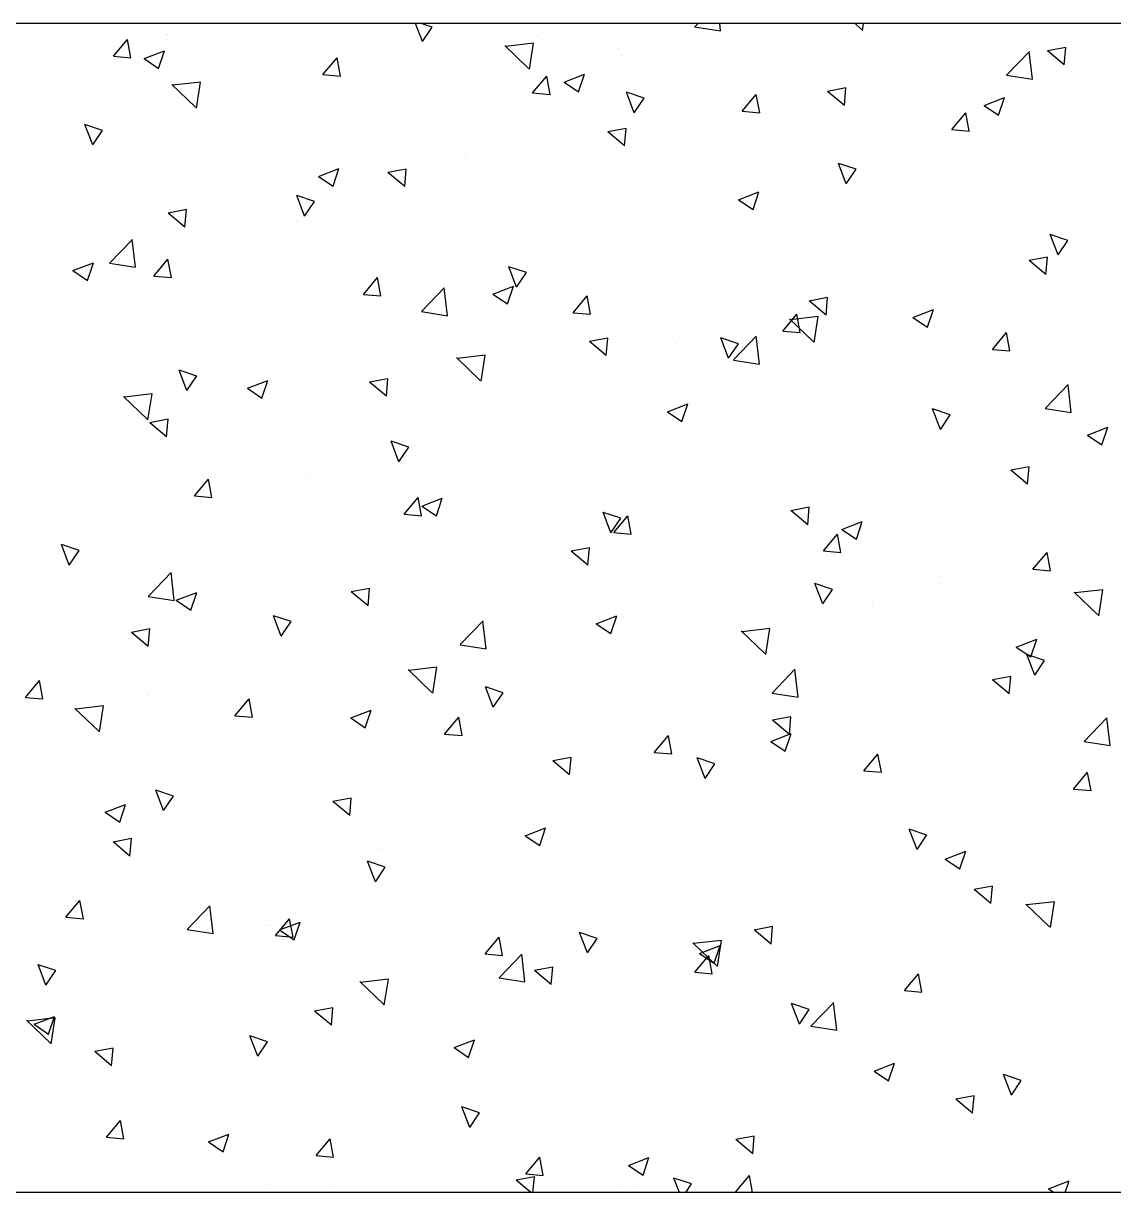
# Model space of a CAD drawing. Header units: millimetres. Extents: x 331487 to 517269, y 198509 to 399936.
# Drawn here: x 447940.4 to 448313.4, y 339696 to 340096 of the extents above; entities that cross this region are included whole.
import ezdxf

# ---------------------------------------------------------------- set-up
doc = ezdxf.new("R2010")
doc.units = ezdxf.units.MM
doc.header["$MEASUREMENT"] = 0
doc.layers.add('COLUMN', color=6, linetype='Continuous')

msp = doc.modelspace()

# ---------------------------------------------------------------- linework, layer by layer
at = {"layer": 'COLUMN'}
for p, q in [((448979.83, 340095.96), (420204.35, 340095.96)), ((448984.26, 339695.96), (420604.35, 339695.96))]:
    msp.add_line(p, q, dxfattribs=at)
at = {"layer": 'COLUMN', "color": 2, "linetype": 'Continuous'}
for p, q in [((447940.81, 340093.16), (447940.81, 340093.16)), ((447989.41, 340092.23), (447989.41, 340092.23)), ((448016.18, 340095.34), (448016.18, 340095.34)), ((448049.47, 340094.13), (448049.47, 340094.13)), ((448054.26, 340092.14), (448054.26, 340092.14)), ((448076.86, 340089.73), (448074.47, 340095.96)), ((448080.21, 340094.7), (448076.46, 340095.96)), ((448076.86, 340089.73), (448080.21, 340094.71)), ((448082.76, 340092.91), (448082.76, 340092.91)), ((448170.02, 340094.75), (448178.92, 340093.37)), ((448170.06, 340094.79), (448171.18, 340095.96)), ((448176.12, 340092.54), (448176.12, 340092.54)), ((448178.92, 340093.37), (448178.61, 340095.96)), ((448195.84, 340094.72), (448195.84, 340094.72)), ((448227.17, 340093.81), (448224.93, 340095.96)), ((448227.47, 340093.52), (448227.85, 340095.96)), ((447971.14, 340084.75), (447975.96, 340090.49)), ((447977.11, 340084.22), (447975.95, 340090.49)), ((447989.73, 340090.53), (447989.73, 340090.53)), ((448113.21, 340080.55), (448105.09, 340088.34)), ((448114.88, 340089.15), (448105.39, 340088.05)), ((448113.51, 340080.26), (448114.89, 340089.15)), ((448116.05, 340091.69), (448116.05, 340091.69)), ((448117.8, 340090.34), (448117.8, 340090.34)), ((448149.34, 340090.48), (448149.34, 340090.48)), ((448182.63, 340089.26), (448182.63, 340089.26)), ((448215.92, 340088.05), (448215.92, 340088.05)), ((447971.14, 340084.75), (447977.11, 340084.23)), ((447981.64, 340083.89), (447988.64, 340086.57)), ((447986.61, 340080.53), (447988.64, 340086.57)), ((448042.86, 340078.47), (448047.68, 340084.22)), ((448048.84, 340077.94), (448047.68, 340084.21)), ((448079.93, 340085.35), (448079.93, 340085.35)), ((448143.9, 340087.22), (448143.9, 340087.22)), ((448145.01, 340085.07), (448145.01, 340085.07)), ((448170.01, 340086.75), (448170.01, 340086.75)), ((448249.2, 340086.83), (448249.2, 340086.83)), ((448276.78, 340078.24), (448284.57, 340086.36)), ((448282.49, 340085.61), (448282.49, 340085.61)), ((448285.64, 340076.82), (448284.53, 340086.32)), ((448297.01, 340087.74), (448290.74, 340086.58)), ((448296.48, 340081.77), (448290.74, 340086.59)), ((448296.48, 340081.77), (448297.01, 340087.74)), ((447954.95, 340080.66), (447954.95, 340080.66)), ((447981.64, 340083.89), (447986.61, 340080.53)), ((448037.34, 340083.83), (448037.34, 340083.83)), ((448054.9, 340082.06), (448054.9, 340082.06)), ((448093.39, 340080.82), (448093.39, 340080.82)), ((448117.8, 340082.53), (448117.8, 340082.53)), ((448163.97, 340083.53), (448163.97, 340083.53)), ((448258.4, 340080.59), (448258.4, 340080.59)), ((448290.6, 340083.24), (448290.6, 340083.24)), ((447948.29, 340076.98), (447948.29, 340076.98)), ((447950.07, 340078.12), (447950.07, 340078.12)), ((447970.38, 340079.99), (447970.38, 340079.99)), ((448042.86, 340078.47), (448048.84, 340077.95)), ((448097.01, 340079.7), (448097.01, 340079.7)), ((448099.41, 340076.46), (448099.41, 340076.46)), ((448114.59, 340072.2), (448119.41, 340077.94)), ((448120.56, 340071.67), (448119.41, 340077.94)), ((448125.35, 340075.88), (448132.35, 340078.57)), ((448130.32, 340072.52), (448132.35, 340078.56)), ((448223.64, 340079.4), (448223.64, 340079.4)), ((448276.75, 340078.2), (448285.64, 340076.82)), ((448300.03, 340079.18), (448300.03, 340079.18)), ((448305.75, 340079.11), (448305.75, 340079.11)), ((447999.24, 340067.29), (447991.13, 340075.08)), ((448000.92, 340075.89), (447991.42, 340074.79)), ((447991.74, 340073.74), (447991.74, 340073.74)), ((447999.55, 340067), (448000.93, 340075.9)), ((448001.67, 340074.73), (448001.67, 340074.73)), ((448042.04, 340073.78), (448042.04, 340073.78)), ((448055.05, 340072.47), (448055.05, 340072.47)), ((448059.48, 340072.52), (448059.48, 340072.52)), ((448114.59, 340072.2), (448120.56, 340071.68)), ((448125.35, 340075.88), (448130.33, 340072.52)), ((448135.56, 340075.19), (448135.56, 340075.19)), ((448149.37, 340065.4), (448146.69, 340072.4)), ((448152.73, 340070.37), (448146.69, 340072.4)), ((448221.79, 340073.86), (448215.52, 340072.71)), ((448221.26, 340067.89), (448215.52, 340072.71)), ((448221.26, 340067.89), (448221.79, 340073.87)), ((448280.71, 340075.81), (448280.71, 340075.81)), ((448296.48, 340074.87), (448296.48, 340074.87)), ((447953.87, 340068.76), (447953.87, 340068.76)), ((448040.83, 340071.05), (448040.83, 340071.05)), ((448108.43, 340070.22), (448108.43, 340070.22)), ((448149.37, 340065.4), (448152.73, 340070.37)), ((448186.31, 340065.92), (448191.13, 340071.67)), ((448192.29, 340065.39), (448191.13, 340071.66)), ((448200.08, 340070.58), (448200.08, 340070.58)), ((448245.97, 340068.47), (448245.97, 340068.47)), ((448269.06, 340067.87), (448276.07, 340070.56)), ((448274.04, 340064.51), (448276.06, 340070.56)), ((448280.02, 340070.99), (448280.02, 340070.99)), ((447990.11, 340066.28), (447990.11, 340066.28)), ((448028.85, 340065.92), (448028.85, 340065.92)), ((448161.82, 340067.96), (448161.82, 340067.96)), ((448186.31, 340065.92), (448192.29, 340065.4)), ((448195.84, 340065.17), (448195.84, 340065.17)), ((448215.2, 340065.71), (448215.2, 340065.71)), ((448217.56, 340067.5), (448217.56, 340067.5)), ((448258.04, 340059.65), (448262.86, 340065.39)), ((448260.37, 340066.78), (448260.37, 340066.78)), ((448264.01, 340059.12), (448262.86, 340065.39)), ((448269.07, 340067.87), (448274.04, 340064.51)), ((447964.08, 340054.37), (447961.39, 340061.37)), ((447967.44, 340059.34), (447961.39, 340061.37)), ((448001.16, 340062.51), (448001.16, 340062.51)), ((448141.76, 340060.57), (448141.76, 340060.57)), ((448179.68, 340062.51), (448179.68, 340062.51)), ((448194.62, 340061.43), (448194.62, 340061.43)), ((448209.46, 340060.45), (448209.46, 340060.45)), ((448268.58, 340063.45), (448268.58, 340063.45)), ((447964.08, 340054.37), (447967.44, 340059.35)), ((448146.05, 340054.02), (448140.3, 340058.84)), ((448146.57, 340059.99), (448140.31, 340058.83)), ((448146.05, 340054.02), (448146.57, 340059.99)), ((448154.65, 340059.21), (448154.65, 340059.21)), ((448258.04, 340059.65), (448264.02, 340059.12)), ((447942.85, 340052.5), (447942.85, 340052.5)), ((447958.25, 340055.63), (447958.25, 340055.63)), ((447994.39, 340054.35), (447994.39, 340054.35)), ((448142.68, 340053.93), (448142.68, 340053.93)), ((448156.19, 340052.77), (448156.19, 340052.77)), ((448083.44, 340050.56), (448083.44, 340050.56)), ((448091.5, 340050.9), (448091.5, 340050.9)), ((448091.66, 340051.16), (448091.66, 340051.16)), ((448138.86, 340050.15), (448138.86, 340050.15)), ((448175, 340048.88), (448175, 340048.88)), ((448221.89, 340041.07), (448219.2, 340048.07)), ((448225.24, 340046.04), (448219.2, 340048.07)), ((447956.64, 340046.43), (447956.64, 340046.43)), ((447989.93, 340045.21), (447989.93, 340045.21)), ((448002.35, 340045.64), (448002.35, 340045.64)), ((448041.33, 340043.62), (448048.33, 340046.31)), ((448046.3, 340040.27), (448048.33, 340046.31)), ((448053.62, 340045.91), (448053.62, 340045.91)), ((448070.83, 340040.14), (448065.08, 340044.96)), ((448071.35, 340046.11), (448065.09, 340044.96)), ((448070.83, 340040.14), (448071.35, 340046.12)), ((448092.17, 340047.53), (448092.17, 340047.53)), ((448128.97, 340045.34), (448128.97, 340045.34)), ((448221.89, 340041.07), (448225.24, 340046.04)), ((448246.94, 340045.7), (448246.94, 340045.7)), ((448255.6, 340045.05), (448255.6, 340045.05)), ((448296.59, 340045.6), (448296.59, 340045.6)), ((448023.22, 340044), (448023.22, 340044)), ((448025.13, 340040.55), (448025.13, 340040.55)), ((448028.59, 340042.62), (448028.59, 340042.62)), ((448040.83, 340040.49), (448040.83, 340040.49)), ((448041.33, 340043.62), (448046.3, 340040.27)), ((448056.51, 340042.78), (448056.51, 340042.78)), ((448089.8, 340041.57), (448089.8, 340041.57)), ((448123.09, 340040.35), (448123.09, 340040.35)), ((448295.26, 340041.58), (448295.26, 340041.58)), ((447987.47, 340037.14), (447987.47, 340037.14)), ((448036.6, 340030.04), (448033.91, 340037.04)), ((448039.95, 340035.01), (448033.91, 340037.04)), ((448052, 340038.76), (448052, 340038.76)), ((448068.29, 340039.61), (448068.29, 340039.61)), ((448156.38, 340039.13), (448156.38, 340039.13)), ((448185.04, 340035.62), (448192.04, 340038.3)), ((448189.67, 340037.92), (448189.67, 340037.92)), ((448190.01, 340032.26), (448192.04, 340038.3)), ((448222.96, 340036.7), (448222.96, 340036.7)), ((448254.41, 340036.37), (448254.41, 340036.37)), ((448279.44, 340039.66), (448279.44, 340039.66)), ((447965.43, 340034.3), (447965.43, 340034.3)), ((447988.89, 340032.99), (447988.89, 340032.99)), ((447996.14, 340032.24), (447989.87, 340031.08)), ((447995.61, 340026.27), (447996.13, 340032.24)), ((448036.6, 340030.04), (448039.95, 340035.02)), ((448185.04, 340035.62), (448190.02, 340032.26)), ((448238.27, 340035.59), (448238.27, 340035.59)), ((448244.75, 340035.18), (448244.75, 340035.18)), ((448248.9, 340034.14), (448248.9, 340034.14)), ((448256.25, 340035.49), (448256.25, 340035.49)), ((448289.54, 340034.27), (448289.54, 340034.27)), ((447966.81, 340030.54), (447966.81, 340030.54)), ((447995.61, 340026.27), (447989.86, 340031.09)), ((447997.69, 340029.32), (447997.69, 340029.32)), ((448033.83, 340028.05), (448033.83, 340028.05)), ((448142.76, 340031.68), (448142.76, 340031.68)), ((448191.25, 340028.05), (448191.25, 340028.05)), ((448193.41, 340028.14), (448193.41, 340028.14)), ((447947.82, 340024.74), (447947.82, 340024.74)), ((448047.35, 340025.51), (448047.35, 340025.51)), ((448173.98, 340025.21), (448173.98, 340025.21)), ((448179.95, 340025.58), (448179.95, 340025.58)), ((448297.77, 340025.8), (448297.77, 340025.8)), ((448300.61, 340024.92), (448300.61, 340024.92)), ((447969.87, 340013.93), (447977.66, 340022.05)), ((447978.72, 340012.51), (447977.62, 340022.01)), ((447980.39, 340021.67), (447980.39, 340021.67)), ((447982.2, 340023.63), (447982.2, 340023.63)), ((448035.58, 340021.37), (448035.58, 340021.37)), ((448107.02, 340021.38), (448107.02, 340021.38)), ((448141.47, 340020.64), (448141.47, 340020.64)), ((448153.38, 340023.07), (448153.38, 340023.07)), ((448178.3, 340023.85), (448178.3, 340023.85)), ((448214.44, 340022.57), (448214.44, 340022.57)), ((448233.65, 340021.08), (448233.65, 340021.08)), ((448294.4, 340016.74), (448291.72, 340023.74)), ((448297.76, 340021.71), (448291.72, 340023.73)), ((448294.4, 340016.74), (448297.76, 340021.71)), ((448038.57, 340017.67), (448038.57, 340017.67)), ((448088.96, 340019.12), (448088.96, 340019.12)), ((448128.34, 340019.77), (448128.34, 340019.77)), ((448142.34, 340016.86), (448142.34, 340016.86)), ((448290.74, 340016.01), (448284.47, 340014.86)), ((448290.21, 340010.04), (448290.73, 340016.02)), ((447949.9, 340012.45), (447949.9, 340012.45)), ((447957.31, 340011.37), (447964.31, 340014.06)), ((447962.28, 340008.02), (447964.31, 340014.06)), ((447969.83, 340013.89), (447978.73, 340012.51)), ((447985.01, 340009.53), (447989.83, 340015.27)), ((447990.99, 340009), (447989.83, 340015.27)), ((448090.96, 340014.24), (448090.96, 340014.24)), ((448109.11, 340005.71), (448106.42, 340012.71)), ((448112.47, 340010.68), (448106.42, 340012.71)), ((448107.73, 340013.31), (448107.73, 340013.31)), ((448121.64, 340015.56), (448121.64, 340015.56)), ((448195.73, 340014.61), (448195.73, 340014.61)), ((448249.11, 340012.35), (448249.11, 340012.35)), ((448258.12, 340013.4), (448258.12, 340013.4)), ((448290.21, 340010.04), (448284.46, 340014.86)), ((447957.31, 340011.37), (447962.28, 340008.02)), ((447985.01, 340009.53), (447990.99, 340009.01)), ((448003.28, 340010.2), (448003.28, 340010.2)), ((448056.74, 340003.25), (448061.56, 340009)), ((448062.71, 340002.73), (448061.56, 340008.99)), ((448065.19, 340011.46), (448065.19, 340011.46)), ((448109.11, 340005.71), (448112.47, 340010.68)), ((448193.59, 340011.79), (448193.59, 340011.79)), ((448294.04, 340008.29), (448294.04, 340008.29)), ((448302.49, 340010.1), (448302.49, 340010.1)), ((448027.32, 340006.47), (448027.32, 340006.47)), ((448039.61, 340007.2), (448039.61, 340007.2)), ((448056.66, 340007.94), (448056.66, 340007.94)), ((448063.32, 340005.55), (448063.32, 340005.55)), ((448076.59, 339997.38), (448084.38, 340005.5)), ((448085.45, 339995.96), (448084.34, 340005.46)), ((448101.02, 340003.36), (448108.02, 340006.05)), ((448105.99, 340000.01), (448108.02, 340006.05)), ((448110.05, 340005.68), (448110.05, 340005.68)), ((448288.34, 340007.83), (448288.34, 340007.83)), ((448291.01, 340005.21), (448291.01, 340005.21)), ((448002.28, 340003.18), (448002.28, 340003.18)), ((448037.13, 340003.01), (448037.13, 340003.01)), ((448056.74, 340003.25), (448062.71, 340002.73)), ((448073.27, 340001.74), (448073.27, 340001.74)), ((448101.02, 340003.36), (448105.99, 340000.01)), ((448128.46, 339996.98), (448133.28, 340002.72)), ((448134.44, 339996.45), (448133.28, 340002.72)), ((448163.43, 340003.43), (448163.43, 340003.43)), ((448214.99, 339996.16), (448209.24, 340000.99)), ((448215.52, 340002.14), (448209.25, 340000.98)), ((448214.99, 339996.16), (448215.51, 340002.14)), ((448216.81, 340001.17), (448216.81, 340001.17)), ((448243.53, 340001.89), (448243.53, 340001.89)), ((448253.13, 340000.22), (448253.13, 340000.22)), ((447987.67, 339999.7), (447987.67, 339999.7)), ((448076.56, 339997.34), (448085.45, 339995.96)), ((448089.4, 339997.78), (448089.4, 339997.78)), ((448128.46, 339996.98), (448134.44, 339996.46)), ((448153.93, 339999.39), (448153.93, 339999.39)), ((448200.19, 339990.7), (448205.01, 339996.45)), ((448206.16, 339990.17), (448205.01, 339996.44)), ((448217.74, 339997.54), (448217.74, 339997.54)), ((448228.1, 339996.93), (448228.1, 339996.93)), ((448244.73, 339995.35), (448251.74, 339998.04)), ((448249.7, 339992), (448251.73, 339998.04)), ((448253.88, 339996.27), (448253.88, 339996.27)), ((448270.19, 339998.92), (448270.19, 339998.92)), ((447964.14, 339994.49), (447964.14, 339994.49)), ((447966.56, 339992.47), (447966.56, 339992.47)), ((447997.43, 339993.28), (447997.43, 339993.28)), ((448005, 339995.54), (448005, 339995.54)), ((448030.72, 339992.06), (448030.72, 339992.06)), ((448192.19, 339994.85), (448192.19, 339994.85)), ((448210.62, 339987.08), (448202.5, 339994.87)), ((448212.3, 339995.68), (448202.8, 339994.58)), ((448210.92, 339986.79), (448212.3, 339995.69)), ((448244.69, 339992.32), (448244.69, 339992.32)), ((448244.73, 339995.35), (448249.71, 339992)), ((448064.01, 339990.84), (448064.01, 339990.84)), ((448097.3, 339989.63), (448097.3, 339989.63)), ((448130.59, 339988.41), (448130.59, 339988.41)), ((448140.3, 339988.26), (448134.03, 339987.11)), ((448139.77, 339982.29), (448140.29, 339988.27)), ((448164.94, 339988.61), (448164.94, 339988.61)), ((448181.63, 339981.38), (448178.94, 339988.38)), ((448184.98, 339986.35), (448178.94, 339988.37)), ((448183.32, 339980.83), (448191.11, 339988.95)), ((448192.17, 339979.41), (448191.07, 339988.91)), ((448200.19, 339990.7), (448206.17, 339990.18)), ((448271.91, 339984.43), (448276.74, 339990.17)), ((448277.89, 339983.9), (448276.73, 339990.17)), ((447946.68, 339985.53), (447946.68, 339985.53)), ((448012.36, 339987.32), (448012.36, 339987.32)), ((448049.75, 339985.37), (448049.75, 339985.37)), ((448139.77, 339982.29), (448134.03, 339987.11)), ((448138.98, 339987.02), (448138.98, 339987.02)), ((448140.25, 339987.35), (448140.25, 339987.35)), ((448147.17, 339987), (448147.17, 339987)), ((448163.88, 339987.2), (448163.88, 339987.2)), ((448181.63, 339981.38), (448184.98, 339986.35)), ((448197.16, 339985.98), (448197.16, 339985.98)), ((448230.45, 339984.76), (448230.45, 339984.76)), ((448265.61, 339986.73), (448265.61, 339986.73)), ((448271.91, 339984.43), (448277.89, 339983.91)), ((448292.46, 339985.93), (448292.46, 339985.93)), ((447985.22, 339983.76), (447985.22, 339983.76)), ((448096.65, 339973.83), (448088.54, 339981.61)), ((448098.33, 339982.43), (448088.84, 339981.32)), ((448089.74, 339980.95), (448089.74, 339980.95)), ((448096.96, 339973.54), (448098.34, 339982.43)), ((448102.04, 339980.33), (448102.04, 339980.33)), ((448127.07, 339983.63), (448127.07, 339983.63)), ((448183.28, 339980.79), (448192.17, 339979.41)), ((448263.74, 339983.55), (448263.74, 339983.55)), ((448297.03, 339982.33), (448297.03, 339982.33)), ((447996.34, 339970.35), (447993.65, 339977.35)), ((447999.69, 339975.32), (447993.65, 339977.35)), ((448076.57, 339976.71), (448076.57, 339976.71)), ((448140.5, 339978.3), (448140.5, 339978.3)), ((447962.3, 339972.8), (447962.3, 339972.8)), ((447996.34, 339970.35), (447999.69, 339975.33)), ((448017, 339971.11), (448024, 339973.8)), ((448021.97, 339967.75), (448024, 339973.8)), ((448038.4, 339973.91), (448038.4, 339973.91)), ((448038.88, 339972.02), (448038.88, 339972.02)), ((448065.08, 339974.39), (448058.81, 339973.23)), ((448064.55, 339968.41), (448058.81, 339973.24)), ((448064.55, 339968.41), (448065.07, 339974.39)), ((448112.71, 339975.43), (448112.71, 339975.43)), ((448234.14, 339975.92), (448234.14, 339975.92)), ((448290.04, 339964.28), (448297.83, 339972.39)), ((448292.83, 339975), (448292.83, 339975)), ((448295.52, 339972.42), (448295.52, 339972.42)), ((448298.9, 339962.86), (448297.79, 339972.35)), ((447945.56, 339971.36), (447945.56, 339971.36)), ((447982.69, 339960.57), (447974.57, 339968.36)), ((447984.37, 339969.17), (447974.87, 339968.06)), ((447982.99, 339960.28), (447984.37, 339969.17)), ((448015.68, 339970.54), (448015.68, 339970.54)), ((448017, 339971.11), (448021.97, 339967.75)), ((448069.07, 339968.29), (448069.07, 339968.29)), ((448242.32, 339968.6), (448242.32, 339968.6)), ((448257.18, 339971.23), (448257.18, 339971.23)), ((448293.32, 339969.96), (448293.32, 339969.96)), ((447986.46, 339966.41), (447986.46, 339966.41)), ((448001.01, 339967.03), (448001.01, 339967.03)), ((448006, 339966.17), (448006, 339966.17)), ((448036.31, 339964.29), (448036.31, 339964.29)), ((448057.36, 339967.19), (448057.36, 339967.19)), ((448122.45, 339966.03), (448122.45, 339966.03)), ((448160.71, 339963.1), (448167.71, 339965.79)), ((448165.68, 339959.74), (448167.71, 339965.79)), ((448175.83, 339965.91), (448175.83, 339965.91)), ((448183.99, 339966.89), (448183.99, 339966.89)), ((448254.14, 339957.05), (448251.45, 339964.05)), ((448257.5, 339962.02), (448251.45, 339964.04)), ((448264.7, 339965.77), (448264.7, 339965.77)), ((448290, 339964.24), (448298.9, 339962.86)), ((448310.62, 339966.6), (448310.62, 339966.6)), ((447975.97, 339963.74), (447975.97, 339963.74)), ((447989.86, 339960.51), (447983.59, 339959.36)), ((447989.33, 339954.54), (447989.85, 339960.52)), ((447990.4, 339963.35), (447990.4, 339963.35)), ((448117.03, 339963.06), (448117.03, 339963.06)), ((448160.71, 339963.1), (448165.69, 339959.75)), ((448175.83, 339963.78), (448175.83, 339963.78)), ((448186.61, 339960.69), (448186.61, 339960.69)), ((448190.97, 339961.56), (448190.97, 339961.56)), ((448226.83, 339960.78), (448226.83, 339960.78)), ((448229.21, 339961.52), (448229.21, 339961.52)), ((448243.66, 339962.77), (448243.66, 339962.77)), ((448254.14, 339957.05), (448257.5, 339962.02)), ((448255.86, 339960.02), (448255.86, 339960.02)), ((447989.33, 339954.54), (447983.59, 339959.36)), ((448191.33, 339958.41), (448191.33, 339958.41)), ((448201.79, 339957.49), (448201.79, 339957.49)), ((448282.6, 339959.26), (448282.6, 339959.26)), ((448304.42, 339955.09), (448311.43, 339957.78)), ((448309.39, 339951.74), (448311.42, 339957.78)), ((447971.55, 339954.6), (447971.55, 339954.6)), ((448068.85, 339946.02), (448066.16, 339953.02)), ((448072.21, 339950.99), (448066.16, 339953.02)), ((448117.51, 339955.9), (448117.51, 339955.9)), ((448139.04, 339954.06), (448139.04, 339954.06)), ((448258.11, 339953.96), (448258.11, 339953.96)), ((448304.42, 339955.09), (448309.4, 339951.74)), ((448068.85, 339946.02), (448072.21, 339950.99)), ((448116.01, 339950.4), (448116.01, 339950.4)), ((448138.64, 339949.17), (448138.64, 339949.17)), ((448152.16, 339949.13), (448152.16, 339949.13)), ((448059.19, 339945.89), (448059.19, 339945.89)), ((448087.15, 339944.39), (448087.15, 339944.39)), ((448088.52, 339947.66), (448088.52, 339947.66)), ((448100.76, 339944.19), (448100.76, 339944.19)), ((448151.68, 339946), (448151.68, 339946)), ((448284.46, 339944.29), (448278.19, 339943.13)), ((448283.93, 339938.31), (448284.46, 339944.29)), ((448296.62, 339944.93), (448296.62, 339944.93)), ((447970.54, 339943.98), (447970.54, 339943.98)), ((447998.89, 339934.31), (448003.71, 339940.06)), ((448004.86, 339933.78), (448003.7, 339940.05)), ((448003.83, 339942.76), (448003.83, 339942.76)), ((448037.12, 339941.55), (448037.12, 339941.55)), ((448037.18, 339940.62), (448037.18, 339940.62)), ((448070.41, 339940.33), (448070.41, 339940.33)), ((448075.73, 339940.89), (448075.73, 339940.89)), ((448199.79, 339943.95), (448199.79, 339943.95)), ((448283.93, 339938.31), (448278.19, 339943.13)), ((448291.61, 339941.71), (448291.61, 339941.71)), ((448045.44, 339939.86), (448045.44, 339939.86)), ((448103.7, 339939.12), (448103.7, 339939.12)), ((448136.99, 339937.9), (448136.99, 339937.9)), ((448170.28, 339936.68), (448170.28, 339936.68)), ((448242.43, 339938.93), (448242.43, 339938.93)), ((447985.24, 339933.12), (447985.24, 339933.12)), ((447998.89, 339934.31), (448004.86, 339933.79)), ((448000.87, 339935.88), (448000.87, 339935.88)), ((448012.57, 339932.58), (448012.57, 339932.58)), ((448070.61, 339928.03), (448075.43, 339933.78)), ((448076.59, 339927.51), (448075.43, 339933.77)), ((448076.69, 339930.85), (448083.69, 339933.54)), ((448081.66, 339927.49), (448083.69, 339933.53)), ((448141.47, 339933.94), (448141.47, 339933.94)), ((448203.57, 339935.47), (448203.57, 339935.47)), ((448226.05, 339934.39), (448226.05, 339934.39)), ((448236.86, 339934.25), (448236.86, 339934.25)), ((448241.1, 339935.31), (448241.1, 339935.31)), ((448270.15, 339933.04), (448270.15, 339933.04)), ((448301.55, 339934.64), (448301.55, 339934.64)), ((447974.84, 339929.56), (447974.84, 339929.56)), ((447982.96, 339930.38), (447982.96, 339930.38)), ((448010.99, 339928.29), (448010.99, 339928.29)), ((448022.37, 339929), (448022.37, 339929)), ((448047.49, 339931.99), (448047.49, 339931.99)), ((448070.61, 339928.03), (448076.59, 339927.51)), ((448076.69, 339930.85), (448081.66, 339927.49)), ((448141.37, 339921.69), (448138.68, 339928.69)), ((448144.72, 339926.66), (448138.68, 339928.68)), ((448149, 339928.7), (448149, 339928.7)), ((448189.76, 339928.27), (448189.76, 339928.27)), ((448209.24, 339930.41), (448202.97, 339929.25)), ((448208.71, 339924.44), (448202.97, 339929.26)), ((448208.71, 339924.44), (448209.24, 339930.42)), ((448275.62, 339928.41), (448275.62, 339928.41)), ((448303.43, 339931.82), (448303.43, 339931.82)), ((447942.55, 339925.87), (447942.55, 339925.87)), ((447949.67, 339924.29), (447949.67, 339924.29)), ((447974.7, 339927.59), (447974.7, 339927.59)), ((448138.25, 339924.92), (448138.25, 339924.92)), ((448141.37, 339921.69), (448144.72, 339926.66)), ((448142.34, 339921.76), (448147.16, 339927.5)), ((448148.31, 339921.23), (448147.16, 339927.5)), ((448155.45, 339924.09), (448155.45, 339924.09)), ((448220.4, 339922.84), (448227.4, 339925.53)), ((448225.37, 339919.48), (448227.4, 339925.53)), ((448238.39, 339926.33), (448238.39, 339926.33)), ((447942.83, 339921.7), (447942.83, 339921.7)), ((448083.15, 339923.93), (448083.15, 339923.93)), ((448137.82, 339920.77), (448137.82, 339920.77)), ((448142.34, 339921.76), (448148.32, 339921.24)), ((448191.6, 339922.82), (448191.6, 339922.82)), ((448200.52, 339921.34), (448200.52, 339921.34)), ((448214.06, 339915.48), (448218.88, 339921.23)), ((448220.04, 339914.96), (448218.88, 339921.22)), ((448220.4, 339922.84), (448225.38, 339919.48)), ((447943.31, 339917.98), (447943.31, 339917.98)), ((447956.07, 339910.66), (447953.39, 339917.66)), ((447959.43, 339915.63), (447953.39, 339917.66)), ((447996.21, 339919.44), (447996.21, 339919.44)), ((448049.59, 339917.19), (448049.59, 339917.19)), ((448134.02, 339916.54), (448127.76, 339915.38)), ((448133.5, 339910.56), (448134.02, 339916.54)), ((448175.49, 339918.05), (448175.49, 339918.05)), ((448293.26, 339919.04), (448293.26, 339919.04)), ((448296.3, 339918.97), (448296.3, 339918.97)), ((447956.07, 339910.66), (447959.43, 339915.63)), ((448024.83, 339913.92), (448024.83, 339913.92)), ((448084.88, 339913.55), (448084.88, 339913.55)), ((448087.31, 339914.37), (448087.31, 339914.37)), ((448102.97, 339914.93), (448102.97, 339914.93)), ((448133.5, 339910.56), (448127.75, 339915.38)), ((448156.36, 339912.68), (448156.36, 339912.68)), ((448214.06, 339915.48), (448220.04, 339914.96)), ((448285.79, 339909.21), (448290.61, 339914.95)), ((448291.76, 339908.68), (448290.61, 339914.95)), ((447940.74, 339909.16), (447940.74, 339909.16)), ((447963.91, 339908.27), (447963.91, 339908.27)), ((447983.13, 339899.97), (447990.92, 339908.09)), ((447991.98, 339898.55), (447990.88, 339908.05)), ((448034.06, 339910.91), (448034.06, 339910.91)), ((448067.37, 339908.87), (448067.37, 339908.87)), ((448112.33, 339909.73), (448112.33, 339909.73)), ((448194, 339908.58), (448194, 339908.58)), ((448209.74, 339910.42), (448209.74, 339910.42)), ((448237.98, 339908.96), (448237.98, 339908.96)), ((448263.12, 339908.16), (448263.12, 339908.16)), ((448265.49, 339908.08), (448265.49, 339908.08)), ((448285.79, 339909.21), (448291.77, 339908.69)), ((448290.4, 339908.42), (448290.4, 339908.42)), ((448000.41, 339905.04), (448000.41, 339905.04)), ((448017.3, 339906.01), (448017.3, 339906.01)), ((448035.96, 339907.33), (448035.96, 339907.33)), ((448074.46, 339904.74), (448074.46, 339904.74)), ((448127.04, 339904.74), (448127.04, 339904.74)), ((448189.08, 339905.02), (448189.08, 339905.02)), ((448213.88, 339897.36), (448211.19, 339904.36)), ((448217.24, 339902.32), (448211.19, 339904.35)), ((448253.61, 339906.64), (448253.61, 339906.64)), ((448253.67, 339904.45), (448253.67, 339904.45)), ((447966.51, 339903.91), (447966.51, 339903.91)), ((447992.67, 339898.59), (447999.67, 339901.28)), ((447997.64, 339895.24), (447999.67, 339901.28)), ((448014.28, 339903.26), (448014.28, 339903.26)), ((448049.42, 339901.45), (448049.42, 339901.45)), ((448050.43, 339901.99), (448050.43, 339901.99)), ((448058.28, 339896.69), (448052.53, 339901.51)), ((448058.8, 339902.66), (448052.54, 339901.5)), ((448058.28, 339896.69), (448058.8, 339902.67)), ((448070.68, 339903.75), (448070.68, 339903.75)), ((448124.06, 339901.5), (448124.06, 339901.5)), ((448213.88, 339897.36), (448217.24, 339902.33)), ((448239.89, 339902.02), (448239.89, 339902.02)), ((448308.03, 339893.62), (448299.91, 339901.41)), ((448309.71, 339902.22), (448300.21, 339901.11)), ((448308.33, 339893.33), (448309.71, 339902.22)), ((447983.09, 339899.93), (447991.98, 339898.55)), ((447984.03, 339899.83), (447984.03, 339899.83)), ((447992.67, 339898.59), (447997.64, 339895.24)), ((448177.44, 339899.24), (448177.44, 339899.24)), ((448179.66, 339898.95), (448179.66, 339898.95)), ((448194.89, 339897.79), (448194.89, 339897.79)), ((448230.82, 339896.99), (448230.82, 339896.99)), ((448231.04, 339896.51), (448231.04, 339896.51)), ((448300.27, 339898.5), (448300.27, 339898.5)), ((447943.72, 339892.72), (447943.72, 339892.72)), ((447944.29, 339893.85), (447944.29, 339893.85)), ((447977.58, 339892.64), (447977.58, 339892.64)), ((447986.27, 339893.13), (447986.27, 339893.13)), ((448028.59, 339886.33), (448025.9, 339893.33)), ((448031.94, 339891.3), (448025.9, 339893.32)), ((448136.38, 339890.59), (448143.38, 339893.27)), ((448141.35, 339887.23), (448143.38, 339893.27)), ((448149.42, 339892.62), (448149.42, 339892.62)), ((448188.54, 339894.98), (448188.54, 339894.98)), ((448275.24, 339895.2), (448275.24, 339895.2)), ((448284.21, 339894.73), (448284.21, 339894.73)), ((447948.39, 339888.15), (447948.39, 339888.15)), ((447983.59, 339888.79), (447977.32, 339887.63)), ((447983.06, 339882.81), (447983.58, 339888.79)), ((448010.87, 339891.42), (448010.87, 339891.42)), ((448028.59, 339886.33), (448031.94, 339891.3)), ((448044.16, 339890.2), (448044.16, 339890.2)), ((448077.45, 339888.99), (448077.45, 339888.99)), ((448084.89, 339891.01), (448084.89, 339891.01)), ((448089.85, 339883.42), (448097.64, 339891.53)), ((448098.71, 339882), (448097.6, 339891.49)), ((448121.34, 339888.94), (448121.34, 339888.94)), ((448136.38, 339890.59), (448141.35, 339887.23)), ((448194.07, 339880.36), (448185.95, 339888.15)), ((448195.74, 339888.96), (448186.25, 339887.86)), ((448194.37, 339880.07), (448195.75, 339888.96)), ((447983.06, 339882.81), (447977.31, 339887.63)), ((448110.74, 339887.77), (448110.74, 339887.77)), ((448124.33, 339887.24), (448124.33, 339887.24)), ((448136.6, 339887.48), (448136.6, 339887.48)), ((448144.03, 339886.56), (448144.03, 339886.56)), ((448177.32, 339885.34), (448177.32, 339885.34)), ((448210.61, 339884.12), (448210.61, 339884.12)), ((448212.09, 339886.89), (448212.09, 339886.89)), ((448240.18, 339885.55), (448240.18, 339885.55)), ((448280.09, 339882.58), (448287.09, 339885.26)), ((448285.06, 339879.22), (448287.09, 339885.26)), ((448086.09, 339881.08), (448086.09, 339881.08)), ((448089.81, 339883.38), (448098.71, 339882)), ((448174.21, 339881.9), (448174.21, 339881.9)), ((448243.9, 339882.91), (448243.9, 339882.91)), ((448277.19, 339881.69), (448277.19, 339881.69)), ((448280.09, 339882.58), (448285.07, 339879.22)), ((448286.4, 339873.02), (448283.71, 339880.03)), ((448289.75, 339877.99), (448283.71, 339880.02)), ((448304.93, 339881.77), (448304.93, 339881.77)), ((448310.48, 339880.48), (448310.48, 339880.48)), ((447980.7, 339877), (447980.7, 339877)), ((448045.24, 339878.61), (448045.24, 339878.61)), ((448053.72, 339876.95), (448053.72, 339876.95)), ((448063.02, 339878.92), (448063.02, 339878.92)), ((448149.18, 339878.6), (448149.18, 339878.6)), ((448286.4, 339873.02), (448289.75, 339878)), ((448034.75, 339874.04), (448034.75, 339874.04)), ((448080.1, 339867.1), (448071.99, 339874.89)), ((448081.78, 339875.7), (448072.28, 339874.6)), ((448080.41, 339866.81), (448081.79, 339875.71)), ((448089.87, 339875.68), (448089.87, 339875.68)), ((448196.58, 339866.86), (448204.36, 339874.98)), ((448205.43, 339865.44), (448204.33, 339874.94)), ((448278.19, 339872.56), (448271.92, 339871.4)), ((448277.66, 339866.59), (448278.18, 339872.57)), ((448289.18, 339875.13), (448289.18, 339875.13)), ((447941.03, 339865.37), (447945.86, 339871.11)), ((447947.01, 339864.84), (447945.85, 339871.11)), ((447976.32, 339868.61), (447976.32, 339868.61)), ((448004.7, 339868.91), (448004.7, 339868.91)), ((448032.38, 339870.68), (448032.38, 339870.68)), ((448086.02, 339870.29), (448086.02, 339870.29)), ((448101.1, 339862), (448098.42, 339869)), ((448104.46, 339866.97), (448098.42, 339868.99)), ((448135.99, 339871.54), (448135.99, 339871.54)), ((448159.01, 339870.38), (448159.01, 339870.38)), ((448234.33, 339871.48), (448234.33, 339871.48)), ((448238.67, 339868.73), (448238.67, 339868.73)), ((448270.48, 339870.21), (448270.48, 339870.21)), ((448277.66, 339866.59), (448271.91, 339871.41)), ((448285.64, 339870.09), (448285.64, 339870.09)), ((447941.04, 339865.37), (447947.01, 339864.84)), ((447941.05, 339864.6), (447941.05, 339864.6)), ((447982.81, 339866.54), (447982.81, 339866.54)), ((447983.16, 339866.41), (447983.16, 339866.41)), ((448012.76, 339859.09), (448017.58, 339864.84)), ((448018.74, 339858.56), (448017.58, 339864.83)), ((448029.7, 339866.36), (448029.7, 339866.36)), ((448048.15, 339865.3), (448048.15, 339865.3)), ((448083.08, 339864.1), (448083.08, 339864.1)), ((448101.1, 339862), (448104.46, 339866.97)), ((448196.54, 339866.82), (448205.43, 339865.44)), ((448291.01, 339865.66), (448291.01, 339865.66)), ((448311.84, 339864.04), (448311.84, 339864.04)), ((447966.14, 339853.84), (447958.02, 339861.63)), ((447967.82, 339862.44), (447958.32, 339861.34)), ((447966.44, 339853.55), (447967.82, 339862.45)), ((448023.12, 339862.01), (448023.12, 339862.01)), ((448052.36, 339858.33), (448059.36, 339861.02)), ((448057.33, 339854.98), (448059.36, 339861.02)), ((448136.46, 339861.84), (448136.46, 339861.84)), ((448163.77, 339860.94), (448163.77, 339860.94)), ((448187.33, 339861.69), (448187.33, 339861.69)), ((447946.38, 339858.9), (447946.38, 339858.9)), ((448012.76, 339859.09), (448018.74, 339858.57)), ((448031.8, 339857.52), (448031.8, 339857.52)), ((448052.36, 339858.33), (448057.33, 339854.98)), ((448084.49, 339852.82), (448089.31, 339858.56)), ((448090.46, 339852.29), (448089.31, 339858.56)), ((448189.84, 339859.59), (448189.84, 339859.59)), ((448202.44, 339852.71), (448196.69, 339857.53)), ((448202.97, 339858.68), (448196.7, 339857.53)), ((448202.44, 339852.71), (448202.96, 339858.69)), ((448243.23, 339857.33), (448243.23, 339857.33)), ((448273.97, 339859.06), (448273.97, 339859.06)), ((448292.17, 339859.3), (448292.17, 339859.3)), ((448303.3, 339850.31), (448311.09, 339858.43)), ((448312.16, 339848.89), (448311.05, 339858.39)), ((447948.7, 339854.84), (447948.7, 339854.84)), ((447959.96, 339853.69), (447959.96, 339853.69)), ((448084.49, 339852.82), (448090.46, 339852.29)), ((448135.39, 339854.19), (448135.39, 339854.19)), ((448156.21, 339846.54), (448161.03, 339852.29)), ((448162.19, 339846.01), (448161.03, 339852.28)), ((448196.07, 339850.32), (448203.07, 339853.01)), ((448201.04, 339846.97), (448203.07, 339853.01)), ((448248.93, 339855.76), (448248.93, 339855.76)), ((448251.35, 339853.25), (448251.35, 339853.25)), ((448296.61, 339855.08), (448296.61, 339855.08)), ((447950.75, 339850.85), (447950.75, 339850.85)), ((448077.38, 339850.55), (448077.38, 339850.55)), ((448093.17, 339850.64), (448093.17, 339850.64)), ((448129.31, 339849.37), (448129.31, 339849.37)), ((448186.82, 339851.64), (448186.82, 339851.64)), ((448196.07, 339850.32), (448201.04, 339846.97)), ((448204.01, 339850.26), (448204.01, 339850.26)), ((448233.85, 339849.29), (448233.85, 339849.29)), ((448303.26, 339850.27), (448312.16, 339848.89)), ((448010.42, 339846.72), (448010.42, 339846.72)), ((448084.88, 339847.79), (448084.88, 339847.79)), ((448127.75, 339844.81), (448121.48, 339843.65)), ((448127.22, 339838.84), (448127.74, 339844.81)), ((448137.05, 339846.42), (448137.05, 339846.42)), ((448156.21, 339846.54), (448162.19, 339846.02)), ((448173.62, 339837.67), (448170.93, 339844.67)), ((448176.97, 339842.63), (448170.93, 339844.66)), ((448185.78, 339847.45), (448185.78, 339847.45)), ((448227.94, 339840.27), (448232.76, 339846.01)), ((448233.91, 339839.74), (448232.76, 339846)), ((448263.68, 339846.13), (448263.68, 339846.13)), ((448273.78, 339845.17), (448273.78, 339845.17)), ((447951.79, 339841.91), (447951.79, 339841.91)), ((447985.08, 339840.7), (447985.08, 339840.7)), ((448022.6, 339840.1), (448022.6, 339840.1)), ((448033.53, 339840.75), (448033.53, 339840.75)), ((448127.22, 339838.84), (448121.47, 339843.66)), ((448147.91, 339842.46), (448147.91, 339842.46)), ((448173.62, 339837.67), (448176.97, 339842.64)), ((448227.94, 339840.27), (448233.92, 339839.74)), ((448287.96, 339841.84), (448287.96, 339841.84)), ((448309.92, 339843.9), (448309.92, 339843.9)), ((448018.37, 339839.48), (448018.37, 339839.48)), ((448051.66, 339838.27), (448051.66, 339838.27)), ((448082.63, 339837.63), (448082.63, 339837.63)), ((448084.95, 339837.05), (448084.95, 339837.05)), ((448122.87, 339839.16), (448122.87, 339839.16)), ((448147.17, 339839.24), (448147.17, 339839.24)), ((448175.53, 339839.28), (448175.53, 339839.28)), ((448299.67, 339833.99), (448304.49, 339839.74)), ((448305.64, 339833.46), (448304.48, 339839.73)), ((447981.59, 339833.25), (447981.59, 339833.25)), ((447988.33, 339826.64), (447985.64, 339833.64)), ((447991.68, 339831.61), (447985.64, 339833.63)), ((448118.24, 339835.83), (448118.24, 339835.83)), ((448151.53, 339834.62), (448151.53, 339834.62)), ((448184.82, 339833.4), (448184.82, 339833.4)), ((448203.21, 339834.63), (448203.21, 339834.63)), ((448218.11, 339832.19), (448218.11, 339832.19)), ((448237.45, 339835.44), (448237.45, 339835.44)), ((448237.92, 339832.17), (448237.92, 339832.17)), ((448299.67, 339833.99), (448305.64, 339833.47)), ((447952, 339829.81), (447952, 339829.81)), ((447968.34, 339826.08), (447975.34, 339828.77)), ((447973.31, 339822.72), (447975.33, 339828.77)), ((447988.14, 339828.54), (447988.14, 339828.54)), ((447988.33, 339826.64), (447991.68, 339831.61)), ((448052.53, 339830.93), (448046.26, 339829.78)), ((448052, 339824.96), (448046.26, 339829.78)), ((448052, 339824.96), (448052.52, 339830.94)), ((448059.72, 339830.85), (448059.72, 339830.85)), ((448117.21, 339829.27), (448117.21, 339829.27)), ((448186.11, 339828.4), (448186.11, 339828.4)), ((448251.39, 339830.97), (448251.39, 339830.97)), ((448284.68, 339829.75), (448284.68, 339829.75)), ((447968.34, 339826.08), (447973.31, 339822.72)), ((448021.84, 339825.86), (448021.84, 339825.86)), ((448042.98, 339825.23), (448042.98, 339825.23)), ((448132.61, 339824.34), (448132.61, 339824.34)), ((448257.81, 339827.33), (448257.81, 339827.33)), ((448285.53, 339824.6), (448285.53, 339824.6)), ((447978.45, 339823.62), (447978.45, 339823.62)), ((447996.81, 339822.57), (447996.81, 339822.57)), ((448112.05, 339818.07), (448119.05, 339820.76)), ((448117.02, 339814.71), (448119.05, 339820.76)), ((448134.17, 339820.9), (448134.17, 339820.9)), ((448168.75, 339823.06), (448168.75, 339823.06)), ((448246.13, 339813.33), (448243.45, 339820.34)), ((448249.49, 339818.3), (448243.45, 339820.33)), ((447956.84, 339817.51), (447956.84, 339817.51)), ((447977.31, 339817.06), (447971.04, 339815.9)), ((447976.78, 339811.09), (447977.3, 339817.06)), ((448058.89, 339819.26), (448058.89, 339819.26)), ((448112.05, 339818.07), (448117.02, 339814.72)), ((448133.73, 339818.16), (448133.73, 339818.16)), ((448199.49, 339817.32), (448199.49, 339817.32)), ((448222.63, 339816.32), (448222.63, 339816.32)), ((448246.13, 339813.33), (448249.49, 339818.31)), ((448247.66, 339819.61), (448247.66, 339819.61)), ((448313.22, 339818.86), (448313.22, 339818.86)), ((447976.78, 339811.09), (447971.04, 339815.91)), ((448010.22, 339815.26), (448010.22, 339815.26)), ((448042.39, 339812.36), (448042.39, 339812.36)), ((448062.04, 339813.8), (448062.04, 339813.8)), ((448063.61, 339813), (448063.61, 339813)), ((448083.66, 339814.5), (448083.66, 339814.5)), ((448169.02, 339812.07), (448169.02, 339812.07)), ((448255.76, 339810.06), (448262.76, 339812.75)), ((448260.73, 339806.71), (448262.76, 339812.75)), ((448288.75, 339812.27), (448288.75, 339812.27)), ((448000.57, 339809.25), (448000.57, 339809.25)), ((448060.84, 339802.31), (448058.15, 339809.31)), ((448064.2, 339807.27), (448058.15, 339809.3)), ((448116.99, 339810.75), (448116.99, 339810.75)), ((448159.47, 339808), (448159.47, 339808)), ((448170.37, 339808.49), (448170.37, 339808.49)), ((448242.65, 339808.32), (448242.65, 339808.32)), ((448255.76, 339810.06), (448260.74, 339806.71)), ((448286.75, 339808.55), (448286.75, 339808.55)), ((448295.65, 339811.77), (448295.65, 339811.77)), ((447977.93, 339804.08), (447977.93, 339804.08)), ((448029.55, 339804.14), (448029.55, 339804.14)), ((448032.32, 339807.46), (448032.32, 339807.46)), ((448060.84, 339802.31), (448064.2, 339807.28)), ((448141.17, 339807.31), (448141.17, 339807.31)), ((448223.75, 339806.23), (448223.75, 339806.23)), ((447991.44, 339803.5), (447991.44, 339803.5)), ((448027.58, 339802.23), (448027.58, 339802.23)), ((448031.31, 339801.82), (448031.31, 339801.82)), ((448121.6, 339803.02), (448121.6, 339803.02)), ((448236.24, 339802.15), (448236.24, 339802.15)), ((448271.91, 339800.83), (448265.64, 339799.68)), ((448271.38, 339794.86), (448271.91, 339800.84)), ((448277.14, 339803.98), (448277.14, 339803.98)), ((447942.26, 339799.24), (447942.26, 339799.24)), ((447980.38, 339799.96), (447980.38, 339799.96)), ((448082.85, 339797.3), (448082.85, 339797.3)), ((448084.69, 339799.57), (448084.69, 339799.57)), ((448096.56, 339799.72), (448096.56, 339799.72)), ((448138.07, 339797.31), (448138.07, 339797.31)), ((448172.05, 339798.03), (448172.05, 339798.03)), ((448184.57, 339798.26), (448184.57, 339798.26)), ((448208.19, 339796.76), (448208.19, 339796.76)), ((448249.1, 339799.87), (448249.1, 339799.87)), ((448271.38, 339794.86), (448265.64, 339799.68)), ((447954.91, 339790.15), (447959.73, 339795.89)), ((447960.89, 339789.62), (447959.73, 339795.89)), ((447960.76, 339792.53), (447960.76, 339792.53)), ((447996.39, 339786), (448004.17, 339794.12)), ((448005.24, 339784.59), (448004.14, 339794.08)), ((448087.39, 339792.23), (448087.39, 339792.23)), ((448184.89, 339795.11), (448184.89, 339795.11)), ((448191.46, 339795.06), (448191.46, 339795.06)), ((448244.84, 339792.8), (448244.84, 339792.8)), ((448291.48, 339786.89), (448283.36, 339794.68)), ((448293.16, 339795.49), (448283.66, 339794.39)), ((448291.78, 339786.6), (448293.16, 339795.5)), ((448296, 339792.34), (448296, 339792.34)), ((447954.91, 339790.15), (447960.89, 339789.62)), ((447958.19, 339791.4), (447958.19, 339791.4)), ((447991.48, 339790.19), (447991.48, 339790.19)), ((448020.43, 339788.4), (448020.43, 339788.4)), ((448024.77, 339788.97), (448024.77, 339788.97)), ((448026.64, 339783.87), (448031.46, 339789.62)), ((448028.03, 339785.82), (448035.03, 339788.51)), ((448032.61, 339783.34), (448031.45, 339789.61)), ((448033, 339782.46), (448035.02, 339788.5)), ((448033.41, 339791.41), (448033.41, 339791.41)), ((448147.06, 339788.1), (448147.06, 339788.1)), ((448214.02, 339791.94), (448214.02, 339791.94)), ((448298.22, 339790.55), (448298.22, 339790.55)), ((447995.54, 339786.42), (447995.54, 339786.42)), ((447996.35, 339785.96), (448005.24, 339784.58)), ((448024.54, 339787.29), (448024.54, 339787.29)), ((448028.03, 339785.82), (448033, 339782.46)), ((448058.06, 339787.76), (448058.06, 339787.76)), ((448080.38, 339784.25), (448080.38, 339784.25)), ((448091.35, 339786.54), (448091.35, 339786.54)), ((448101.48, 339787.49), (448101.48, 339787.49)), ((448124.64, 339785.32), (448124.64, 339785.32)), ((448133.36, 339777.97), (448130.67, 339784.98)), ((448136.71, 339782.94), (448130.67, 339784.97)), ((448132.96, 339787.61), (448132.96, 339787.61)), ((448144.91, 339785.86), (448144.91, 339785.86)), ((448157.93, 339784.11), (448157.93, 339784.11)), ((448196.69, 339786.96), (448190.42, 339785.8)), ((448196.16, 339780.99), (448190.42, 339785.81)), ((448196.16, 339780.99), (448196.69, 339786.96)), ((448259.23, 339785.16), (448259.23, 339785.16)), ((448273.69, 339787.81), (448273.69, 339787.81)), ((447970.5, 339783.13), (447970.5, 339783.13)), ((448026.64, 339783.87), (448032.61, 339783.35)), ((448082.44, 339781.21), (448082.44, 339781.21)), ((448098.36, 339777.6), (448103.18, 339783.34)), ((448104.34, 339777.07), (448103.18, 339783.34)), ((448133.36, 339777.97), (448136.71, 339782.95)), ((448177.51, 339773.64), (448169.4, 339781.42)), ((448179.19, 339782.24), (448169.69, 339781.13)), ((448171.74, 339777.81), (448178.74, 339780.5)), ((448176.71, 339774.45), (448178.74, 339780.5)), ((448177.82, 339773.35), (448179.2, 339782.24)), ((448191.22, 339782.89), (448191.22, 339782.89)), ((448221.35, 339780.17), (448221.35, 339780.17)), ((448224.51, 339781.68), (448224.51, 339781.68)), ((448237.68, 339782.33), (448237.68, 339782.33)), ((448257.8, 339780.46), (448257.8, 339780.46)), ((448282.09, 339782.02), (448282.09, 339782.02)), ((447966.22, 339777.28), (447966.22, 339777.28)), ((448030.88, 339777.2), (448030.88, 339777.2)), ((448098.36, 339777.6), (448104.34, 339777.07)), ((448103.11, 339769.45), (448110.9, 339777.57)), ((448111.96, 339768.03), (448110.86, 339777.53)), ((448170.09, 339771.32), (448174.91, 339777.07)), ((448171.74, 339777.81), (448176.71, 339774.45)), ((448176.06, 339770.79), (448174.91, 339777.06)), ((448196.32, 339776.88), (448196.32, 339776.88)), ((448235.66, 339778.79), (448235.66, 339778.79)), ((448291.09, 339779.24), (448291.09, 339779.24)), ((447948.06, 339766.95), (447945.38, 339773.95)), ((447951.42, 339771.92), (447945.38, 339773.94)), ((448031.1, 339774.17), (448031.1, 339774.17)), ((448067.03, 339775.92), (448067.03, 339775.92)), ((448121.47, 339773.08), (448115.2, 339771.93)), ((448120.94, 339767.11), (448121.47, 339773.09)), ((448179.36, 339772.32), (448179.36, 339772.32)), ((448285.53, 339775.26), (448285.53, 339775.26)), ((447948.06, 339766.95), (447951.42, 339771.92)), ((447976.19, 339770.23), (447976.19, 339770.23)), ((448040.73, 339771.84), (448040.73, 339771.84)), ((448063.55, 339760.38), (448055.43, 339768.17)), ((448065.23, 339768.98), (448055.73, 339767.87)), ((448063.85, 339760.09), (448065.23, 339768.98)), ((448103.07, 339769.41), (448111.97, 339768.03)), ((448120.94, 339767.11), (448115.2, 339771.93)), ((448133.16, 339768.56), (448133.16, 339768.56)), ((448170.09, 339771.32), (448176.07, 339770.8)), ((448211.49, 339771.72), (448211.49, 339771.72)), ((448235.02, 339768.86), (448235.02, 339768.86)), ((448241.81, 339765.05), (448246.64, 339770.79)), ((448247.79, 339764.52), (448246.63, 339770.79)), ((448247.63, 339770.45), (448247.63, 339770.45)), ((447960.31, 339766.65), (447960.31, 339766.65)), ((447979.16, 339766.67), (447979.16, 339766.67)), ((447990.33, 339764.43), (447990.33, 339764.43)), ((448131.48, 339764.77), (448131.48, 339764.77)), ((448241.81, 339765.05), (448247.79, 339764.52)), ((448043.71, 339762.17), (448043.71, 339762.17)), ((448070.26, 339760.28), (448070.26, 339760.28)), ((448095.29, 339763.58), (448095.29, 339763.58)), ((448121.05, 339762.31), (448121.05, 339762.31)), ((448140.92, 339761.18), (448140.92, 339761.18)), ((448183.68, 339761.82), (448183.68, 339761.82)), ((448205.87, 339753.64), (448203.18, 339760.65)), ((448209.23, 339758.61), (448203.18, 339760.64)), ((448209.83, 339752.9), (448217.62, 339761.02)), ((448218.69, 339751.48), (448217.58, 339760.98)), ((447944, 339753.56), (447951.01, 339756.25)), ((447948.97, 339750.21), (447951, 339756.25)), ((448045.73, 339753.24), (448039.98, 339758.06)), ((448046.25, 339759.21), (448039.99, 339758.05)), ((448045.73, 339753.24), (448046.25, 339759.21)), ((448097.09, 339759.91), (448097.09, 339759.91)), ((448150.48, 339757.66), (448150.48, 339757.66)), ((448205.87, 339753.64), (448209.23, 339758.62)), ((448286.5, 339758.89), (448286.5, 339758.89)), ((447949.59, 339747.12), (447941.47, 339754.91)), ((447951.26, 339755.72), (447941.77, 339754.62)), ((447944, 339753.56), (447948.98, 339750.21)), ((447949.89, 339746.83), (447951.27, 339755.72)), ((448052.4, 339754.04), (448052.4, 339754.04)), ((448062.73, 339752.3), (448062.73, 339752.3)), ((448131.74, 339754.32), (448131.74, 339754.32)), ((448179.03, 339753.75), (448179.03, 339753.75)), ((448203.86, 339755.4), (448203.86, 339755.4)), ((448209.8, 339752.86), (448218.69, 339751.48)), ((448257.24, 339753.15), (448257.24, 339753.15)), ((448296.07, 339754.03), (448296.07, 339754.03)), ((448305.66, 339753.45), (448305.66, 339753.45)), ((448007.1, 339751.97), (448007.1, 339751.97)), ((448020.58, 339742.62), (448017.89, 339749.62)), ((448023.93, 339747.58), (448017.89, 339749.61)), ((448027.29, 339750.76), (448027.29, 339750.76)), ((448070.32, 339750.89), (448070.32, 339750.89)), ((448087.72, 339745.56), (448094.72, 339748.24)), ((448092.69, 339742.2), (448094.72, 339748.24)), ((448106.47, 339749.62), (448106.47, 339749.62)), ((448310.62, 339750.89), (448310.62, 339750.89)), ((447970.51, 339739.36), (447964.76, 339744.18)), ((447971.03, 339745.33), (447964.77, 339744.18)), ((447969.23, 339746.98), (447969.23, 339746.98)), ((447970.51, 339739.36), (447971.03, 339745.34)), ((448020.58, 339742.62), (448023.93, 339747.59)), ((448081.23, 339747.92), (448081.23, 339747.92)), ((448087.72, 339745.56), (448092.69, 339742.2)), ((448182.31, 339744.88), (448182.31, 339744.88)), ((448232.92, 339745.72), (448232.92, 339745.72)), ((448246.84, 339746.49), (448246.84, 339746.49)), ((448250.93, 339745.42), (448250.93, 339745.42)), ((448287.08, 339744.14), (448287.08, 339744.14)), ((447944.2, 339743.68), (447944.2, 339743.68)), ((447965.23, 339740.06), (447965.23, 339740.06)), ((447999.75, 339740.35), (447999.75, 339740.35)), ((448004.41, 339742.29), (448004.41, 339742.29)), ((448029.88, 339740.88), (448029.88, 339740.88)), ((448195.05, 339740.73), (448195.05, 339740.73)), ((448231.43, 339737.55), (448238.43, 339740.23)), ((448236.4, 339734.19), (448238.43, 339740.23)), ((448284.32, 339741.98), (448284.32, 339741.98)), ((447998.52, 339738.84), (447998.52, 339738.84)), ((448031.81, 339737.63), (448031.81, 339737.63)), ((448065.1, 339736.41), (448065.1, 339736.41)), ((448170.01, 339737.44), (448170.01, 339737.44)), ((448231.43, 339737.55), (448236.4, 339734.19)), ((448278.39, 339729.31), (448275.7, 339736.31)), ((448281.74, 339734.28), (448275.7, 339736.31)), ((447946.09, 339732.27), (447946.09, 339732.27)), ((447970.77, 339734.21), (447970.77, 339734.21)), ((447977.95, 339733.38), (447977.95, 339733.38)), ((448097.4, 339733.91), (448097.4, 339733.91)), ((448098.39, 339735.2), (448098.39, 339735.2)), ((448131.68, 339733.98), (448131.68, 339733.98)), ((448142.66, 339732.48), (448142.66, 339732.48)), ((448164.97, 339732.76), (448164.97, 339732.76)), ((448180.36, 339734.88), (448180.36, 339734.88)), ((448224.03, 339733.62), (448224.03, 339733.62)), ((448233.81, 339735.57), (448233.81, 339735.57)), ((448278.39, 339729.31), (448281.74, 339734.29)), ((448291.87, 339732.67), (448291.87, 339732.67)), ((447965.3, 339728.78), (447965.3, 339728.78)), ((448030.44, 339730.08), (448030.44, 339730.08)), ((448078.12, 339730.86), (448078.12, 339730.86)), ((448106.86, 339729.12), (448106.86, 339729.12)), ((448157.07, 339729.79), (448157.07, 339729.79)), ((448182.46, 339728.53), (448182.46, 339728.53)), ((448198.26, 339731.55), (448198.26, 339731.55)), ((448231.55, 339730.33), (448231.55, 339730.33)), ((448265.64, 339729.11), (448259.37, 339727.95)), ((448264.84, 339729.12), (448264.84, 339729.12)), ((448265.11, 339723.14), (448265.63, 339729.11)), ((448283.7, 339729.49), (448283.7, 339729.49)), ((448068.98, 339724.14), (448068.98, 339724.14)), ((448093.09, 339718.28), (448090.41, 339725.29)), ((448096.45, 339723.25), (448090.41, 339725.28)), ((448109.76, 339724.58), (448109.76, 339724.58)), ((448233.41, 339725.4), (448233.41, 339725.4)), ((448265.11, 339723.14), (448259.36, 339727.96)), ((448298.13, 339727.9), (448298.13, 339727.9)), ((447968.79, 339714.93), (447973.61, 339720.67)), ((447974.76, 339714.4), (447973.6, 339720.67)), ((448043.95, 339720.84), (448043.95, 339720.84)), ((448093.09, 339718.28), (448096.45, 339723.26)), ((448130.52, 339721.03), (448130.52, 339721.03)), ((448145.91, 339723.31), (448145.91, 339723.31)), ((448233.55, 339722.66), (448233.55, 339722.66)), ((447973.94, 339716.85), (447973.94, 339716.85)), ((448038.47, 339718.46), (448038.47, 339718.46)), ((448290.37, 339719.11), (448290.37, 339719.11)), ((448294.8, 339717.89), (448294.8, 339717.89)), ((447968.79, 339714.93), (447974.76, 339714.4)), ((447970.86, 339713.33), (447970.86, 339713.33)), ((447980.8, 339712.53), (447980.8, 339712.53)), ((448003.69, 339713.3), (448010.7, 339715.99)), ((448003.69, 339713.3), (448008.67, 339709.95)), ((448008.67, 339709.95), (448010.69, 339715.99)), ((448039.19, 339714.04), (448039.19, 339714.04)), ((448040.51, 339708.65), (448045.33, 339714.4)), ((448046.49, 339708.12), (448045.33, 339714.39)), ((448080.01, 339714.63), (448080.01, 339714.63)), ((448175.24, 339712.65), (448175.24, 339712.65)), ((448189.89, 339709.26), (448184.14, 339714.08)), ((448190.42, 339715.23), (448184.15, 339714.08)), ((448189.89, 339709.26), (448190.41, 339715.24)), ((448269.77, 339714.59), (448269.77, 339714.59)), ((448024.24, 339711.07), (448024.24, 339711.07)), ((448040.51, 339708.65), (448046.49, 339708.13)), ((448077.62, 339708.81), (448077.62, 339708.81)), ((448112.24, 339702.38), (448117.06, 339708.12)), ((448118.21, 339701.85), (448117.06, 339708.12)), ((448129.22, 339711.39), (448129.22, 339711.39)), ((448219.8, 339708.57), (448219.8, 339708.57)), ((448283.1, 339708.69), (448283.1, 339708.69)), ((447942.92, 339707.54), (447942.92, 339707.54)), ((448028.67, 339707.59), (448028.67, 339707.59)), ((448131, 339706.56), (448131, 339706.56)), ((448147.41, 339705.29), (448154.41, 339707.98)), ((448147.41, 339705.29), (448152.38, 339701.94)), ((448152.38, 339701.94), (448154.41, 339707.98)), ((448184.38, 339704.3), (448184.38, 339704.3)), ((448206.61, 339706.28), (448206.61, 339706.28)), ((448284.24, 339705.51), (448284.24, 339705.51)), ((447968.59, 339703.75), (447968.59, 339703.75)), ((447976.73, 339700.09), (447976.73, 339700.09)), ((448004.74, 339702.47), (448004.74, 339702.47)), ((448113.99, 339695.96), (448108.92, 339700.21)), ((448115.2, 339701.36), (448108.93, 339700.2)), ((448112.24, 339702.38), (448118.21, 339701.85)), ((448114.72, 339695.96), (448115.19, 339701.36)), ((448116.92, 339702.64), (448116.92, 339702.64)), ((448164.84, 339695.96), (448162.92, 339700.95)), ((448168.96, 339698.92), (448162.92, 339700.95)), ((448168.74, 339701.29), (448168.74, 339701.29)), ((448183.96, 339696.1), (448188.78, 339701.85)), ((448189.87, 339695.96), (448188.78, 339701.84)), ((448232.59, 339702.28), (448232.59, 339702.28)), ((448237.77, 339702.05), (448237.77, 339702.05)), ((448257.52, 339700.7), (448257.52, 339700.7)), ((447991.94, 339699.89), (447991.94, 339699.89)), ((448025.04, 339697.38), (448025.04, 339697.38)), ((448045.32, 339697.64), (448045.32, 339697.64)), ((448143.71, 339697.99), (448143.71, 339697.99)), ((448149.2, 339698.27), (448149.2, 339698.27)), ((448166.96, 339695.96), (448168.96, 339698.93)), ((448183.96, 339696.1), (448185.6, 339695.96)), ((448185.35, 339697), (448185.35, 339697)), ((448291.12, 339697.29), (448298.12, 339699.97)), ((448291.12, 339697.29), (448293.09, 339695.96)), ((448291.15, 339699.79), (448291.15, 339699.79)), ((448296.77, 339695.96), (448298.12, 339699.97))]:
    msp.add_line(p, q, dxfattribs=at)

doc.saveas('drawing.dxf')
